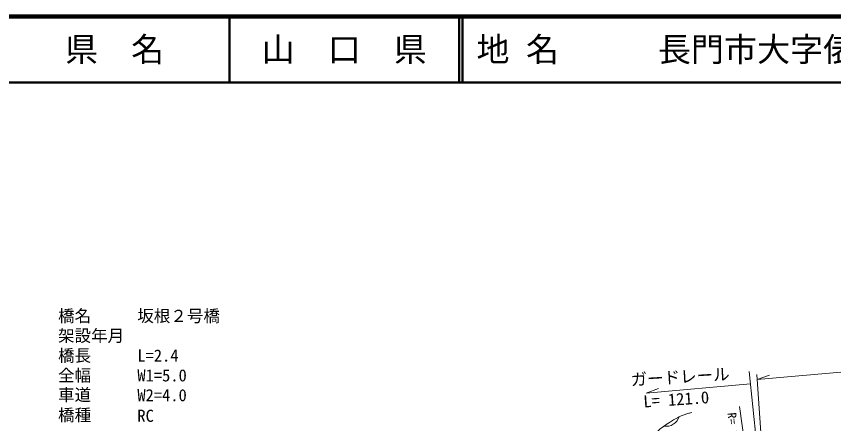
# Model space of a CAD drawing. Units: millimetres, scale not verified. Extents: x 40000 to 680000, y 20000 to 380000.
# Drawn here: x 300752 to 424431, y 318364 to 380000 of the extents above; entities that cross this region are included whole.
import ezdxf
from ezdxf.enums import TextEntityAlignment as Align

# ---------------------------------------------------------------- set-up
doc = ezdxf.new("R2010")
doc.units = ezdxf.units.MM
doc.header["$LTSCALE"] = 1000
for name, color, linetype, lineweight in [('M-BGD', 7, 'Continuous', 13), ('M-STR-HTXT', 7, 'Continuous', 13), ('M-TTL', 2, 'Continuous', 140), ('M-TTL-LINE', 7, 'Continuous', 50), ('M-TTL-TXT', 7, 'Continuous', 13)]:
    doc.layers.add(name, color=color, linetype=linetype, lineweight=lineweight)
doc.styles.add('ＭＳ ゴシック', font='')
doc.styles.get('ＭＳ ゴシック').set_extended_font_data('MS Gothic')

msp = doc.modelspace()

# ---------------------------------------------------------------- linework, layer by layer
at = {"layer": 'M-BGD'}
msp.add_arc((399023, 320124), 2166, 261.62519, 341.06413, dxfattribs=at)
msp.add_open_spline([(373682, 311528), (373719, 311529), (373729, 311529), (373758, 311528), (374208, 311527), (374463, 311545), (374908, 311480), (375604, 311378), (376004, 311351), (376680, 311155), (377949, 310786), (378584, 310363), (379817, 309888), (380614, 309580), (381055, 309392), (381866, 309126), (382560, 308898), (382958, 308793), (383673, 308648), (384220, 308538), (384529, 308466), (385086, 308440), (385865, 308405), (386315, 308397), (387080, 308551), (388106, 308757), (388686, 308950), (389600, 309458), (390290, 309842), (390648, 310116), (391248, 310628), (392092, 311349), (392474, 311850), (393249, 312643), (394139, 313554), (394606, 314095), (395503, 314998), (396412, 315914), (396890, 316465), (397878, 317297), (398612, 317916), (399060, 318223), (399872, 318737), (400769, 319304), (401320, 319576), (402337, 319879), (402575, 319951), (402664, 319984), (402953, 320046)], degree=3, knots=[0, 0, 0, 0, 1, 1, 1, 2, 2, 2, 3, 3, 3, 4, 4, 4, 5, 5, 5, 6, 6, 6, 7, 7, 7, 8, 8, 8, 9, 9, 9, 10, 10, 10, 11, 11, 11, 12, 12, 12, 13, 13, 13, 14, 14, 14, 15, 15, 15, 16, 16, 16, 16], dxfattribs=at)
at = {"layer": 'M-STR-HTXT'}
for p, q in [((412864, 325040), (468422, 329895)), ((411628, 326263), (415013, 293562)), ((412813, 325777), (415013, 293562)), ((412864, 325040), (414743, 325724)), ((396049, 322994), (411823, 324379)), ((396049, 322994), (397928, 323679)), ((410203, 320984), (414405, 290787))]:
    msp.add_line(p, q, dxfattribs=at)
at = {"layer": 'M-TTL'}
msp.add_line((680000, 380000), (40000, 380000), dxfattribs=at)
at = {"layer": 'M-TTL-LINE'}
for p, q in [((333000, 380000), (333000, 370000)), ((367750, 380000), (367750, 370000)), ((368250, 380000), (368250, 370000)), ((40000, 370000), (680000, 370000))]:
    msp.add_line(p, q, dxfattribs=at)

# ---------------------------------------------------------------- texts
at = {"layer": 'M-STR-HTXT', "style": 'ＭＳ ゴシック'}
for s, p in [('橋名', (307062, 333205)), ('坂根２号橋', (319062, 333205)), ('架設年月', (307062, 330205)), ('橋長', (307062, 327205)), ('L=2.4', (319062, 327205)), ('全幅', (307062, 324205)), ('W1=5.0', (319062, 324205)), ('車道', (307062, 321265)), ('W2=4.0', (319062, 321205)), ('橋種', (307062, 318205)), ('RC', (319062, 318092))]:
    msp.add_text(s, height=1833, dxfattribs=at).set_placement(p, align=Align.BOTTOM_LEFT)
for s, height, rotation, p in [('ガードレール', 1833, 3.406, (393793, 323544)), ('L= 121.0', 1833, 3.831, (395725, 320255)), ('R= 300', 1320, 275.402, (407969, 319950))]:
    msp.add_text(s, height=height, rotation=rotation, dxfattribs=at).set_placement(p, align=Align.BOTTOM_LEFT)
at = {"layer": 'M-TTL-TXT', "style": 'ＭＳ ゴシック'}
for s, p in [('県\u3000名', (315625, 375000)), ('山\u3000口\u3000県', (350375, 375000))]:
    msp.add_text(s, height=3666, dxfattribs=at).set_placement(p, align=Align.MIDDLE_CENTER)
msp.add_text('地 名      長門市大字俵山', height=3666, dxfattribs=at).set_placement((370380, 375000), align=Align.MIDDLE_LEFT)

doc.saveas('drawing.dxf')
